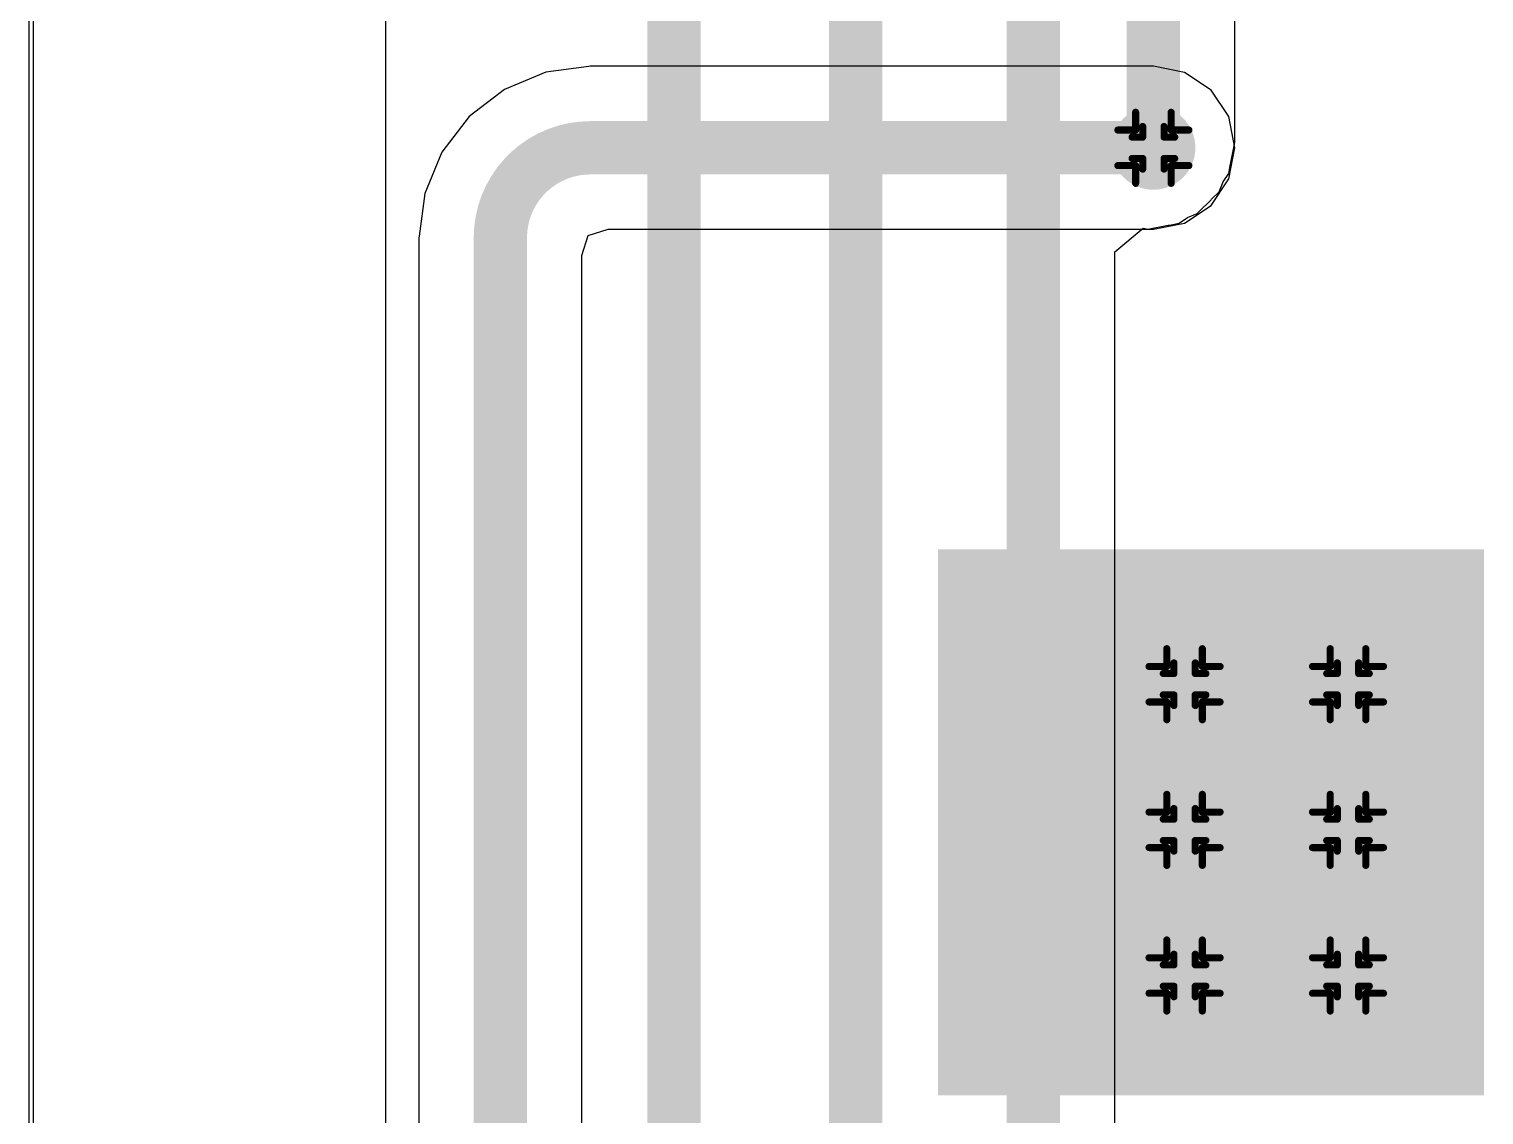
# Model space of a CAD drawing. Header units: inches. Extents: x -3 to 195, y 0 to 199.
# Drawn here: x 0.2638 to 0.6733, y 2.4178 to 2.7234 of the extents above; entities that cross this region are included whole.
import ezdxf

# ---------------------------------------------------------------- set-up
doc = ezdxf.new("R2010")
doc.units = ezdxf.units.IN
doc.header["$MEASUREMENT"] = 0
for name, color, linetype in [('Bottom Layer', 5, 'Continuous'), ('Drill Drawing', 1, 'Continuous'), ('Top Layer', 1, 'Continuous'), ('Top Paste', 8, 'Continuous'), ('Top Solder', 216, 'Continuous'), ('Via Holes', 16, 'Continuous')]:
    doc.layers.add(name, color=color, linetype=linetype)

# ---------------------------------------------------------------- blocks, each defined once
blk = doc.blocks.new('41_SMD_M______14')
at = {"layer": 'Top Layer'}
blk.add_hatch(color=1, dxfattribs=at).paths.add_polyline_path([(-0.13189, 0.12244), (0.01378, 0.12244), (0.01378, -0.02323), (-0.13189, -0.02323)])
at = {"layer": 'Top Paste'}
blk.add_hatch(color=8, dxfattribs=at).paths.add_polyline_path([(-0.13189, 0.12244), (0.01378, 0.12244), (0.01378, -0.02323), (-0.13189, -0.02323)])
at = {"layer": 'Top Solder'}
blk.add_hatch(color=216, dxfattribs=at).paths.add_polyline_path([(-0.13589, 0.12644), (0.01778, 0.12644), (0.01778, -0.02723), (-0.13589, -0.02723)])

msp = doc.modelspace()

# ---------------------------------------------------------------- hatches: boundary and pattern name
at = {"layer": 'Bottom Layer'}
h = msp.add_hatch(color=5, dxfattribs=at)
edge = h.paths.add_edge_path()
edge.add_arc((0.58023, 2.69), 0.01181, 0, 360)
h = msp.add_hatch(color=5, dxfattribs=at)
edge = h.paths.add_edge_path()
edge.add_arc((0.589, 2.539), 0.01181, 0, 360)
h = msp.add_hatch(color=5, dxfattribs=at)
edge = h.paths.add_edge_path()
edge.add_arc((0.635, 2.539), 0.01181, 0, 360)
h = msp.add_hatch(color=5, dxfattribs=at)
edge = h.paths.add_edge_path()
edge.add_arc((0.589, 2.498), 0.01181, 0, 360)
h = msp.add_hatch(color=5, dxfattribs=at)
edge = h.paths.add_edge_path()
edge.add_arc((0.635, 2.498), 0.01181, 0, 360)
h = msp.add_hatch(color=5, dxfattribs=at)
edge = h.paths.add_edge_path()
edge.add_arc((0.589, 2.457), 0.01181, 0, 360)
h = msp.add_hatch(color=5, dxfattribs=at)
edge = h.paths.add_edge_path()
edge.add_arc((0.635, 2.457), 0.01181, 0, 360)
at = {"layer": 'Top Layer'}
h = msp.add_hatch(color=1, dxfattribs=at)
edge = h.paths.add_edge_path()
edge.add_arc((0.58023, 2.69), 0.01181, 0, 360)
h = msp.add_hatch(color=1, dxfattribs=at)
edge = h.paths.add_edge_path()
edge.add_arc((0.589, 2.539), 0.01181, 0, 360)
h = msp.add_hatch(color=1, dxfattribs=at)
edge = h.paths.add_edge_path()
edge.add_arc((0.635, 2.539), 0.01181, 0, 360)
h = msp.add_hatch(color=1, dxfattribs=at)
edge = h.paths.add_edge_path()
edge.add_arc((0.589, 2.498), 0.01181, 0, 360)
h = msp.add_hatch(color=1, dxfattribs=at)
edge = h.paths.add_edge_path()
edge.add_arc((0.635, 2.498), 0.01181, 0, 360)
h = msp.add_hatch(color=1, dxfattribs=at)
edge = h.paths.add_edge_path()
edge.add_arc((0.589, 2.457), 0.01181, 0, 360)
h = msp.add_hatch(color=1, dxfattribs=at)
edge = h.paths.add_edge_path()
edge.add_arc((0.635, 2.457), 0.01181, 0, 360)
at = {"layer": 'Via Holes'}
h = msp.add_hatch(color=7, dxfattribs=at)
edge = h.paths.add_edge_path()
edge.add_arc((0.58023, 2.69), 0.00591, 0, 360)
h = msp.add_hatch(color=7, dxfattribs=at)
edge = h.paths.add_edge_path()
edge.add_arc((0.589, 2.539), 0.00591, 0, 360)
h = msp.add_hatch(color=7, dxfattribs=at)
edge = h.paths.add_edge_path()
edge.add_arc((0.635, 2.539), 0.00591, 0, 360)
h = msp.add_hatch(color=7, dxfattribs=at)
edge = h.paths.add_edge_path()
edge.add_arc((0.589, 2.498), 0.00591, 0, 360)
h = msp.add_hatch(color=7, dxfattribs=at)
edge = h.paths.add_edge_path()
edge.add_arc((0.635, 2.498), 0.00591, 0, 360)
h = msp.add_hatch(color=7, dxfattribs=at)
edge = h.paths.add_edge_path()
edge.add_arc((0.589, 2.457), 0.00591, 0, 360)
h = msp.add_hatch(color=7, dxfattribs=at)
edge = h.paths.add_edge_path()
edge.add_arc((0.635, 2.457), 0.00591, 0, 360)

# ---------------------------------------------------------------- linework, layer by layer
at = {"layer": 'Bottom Layer'}
for p, q in [((0.36413, 3.58587), (0.36413, 2.15534)), ((0.265, 2.0548), (0.265, 3.357)), ((0.60317, 2.69153), (0.60317, 2.78138)), ((0.60204, 2.68585), (0.60317, 2.69153)), ((0.59987, 2.68042), (0.60142, 2.68275)), ((0.60142, 2.68275), (0.60197, 2.68549)), ((0.60197, 2.68549), (0.60204, 2.68566)), ((0.60204, 2.68566), (0.60204, 2.68585)), ((0.59872, 2.67765), (0.59987, 2.68042)), ((0.59492, 2.67378), (0.59645, 2.67531)), ((0.59645, 2.67531), (0.59659, 2.67552)), ((0.59659, 2.67552), (0.59872, 2.67765)), ((0.58748, 2.66881), (0.5898, 2.67036)), ((0.5898, 2.67036), (0.59258, 2.67151)), ((0.59258, 2.67151), (0.59471, 2.67364)), ((0.59471, 2.67364), (0.59492, 2.67378)), ((0.56936, 2.66076), (0.57736, 2.66733)), ((0.57736, 2.66733), (0.5787, 2.66706)), ((0.5787, 2.66706), (0.58438, 2.66819)), ((0.58438, 2.66819), (0.58457, 2.66819)), ((0.58457, 2.66819), (0.58474, 2.66826)), ((0.58474, 2.66826), (0.58748, 2.66881)), ((0.56936, 2.27926), (0.56936, 2.66076))]:
    msp.add_line(p, q, dxfattribs=at)
for points in [[(0.49642, 2.27926, 0.015, 0.015, 0), (0.49642, 3.73691, 0.015, 0.015, 0)], [(0.54642, 2.27926, 0.015, 0.015, 0), (0.54642, 3.66901, 0.015, 0.015, 0)], [(0.58023, 2.69153, 0.015, 0.015, 0), (0.58023, 3.37341, 0.015, 0.015, 0)], [(0.44529, 2.27983, 0.015, 0.015, 0), (0.44529, 3.02635, 0.015, 0.015, 0)], [(0.5787, 2.69, 0.015, 0.015, 0), (0.58023, 2.69153, 0.015, 0.015, 0)]]:
    msp.add_lwpolyline(points, format="xyseb", dxfattribs=at)
for points in [[(0.57648, 2.69153, 0.0075, 0.0075, 1), (0.58398, 2.69153, 0.0075, 0.0075, 1)], [(0.57648, 2.69153, 0.0075, 0.0075, 1), (0.58398, 2.69153, 0.0075, 0.0075, 1)], [(0.57495, 2.69, 0.0075, 0.0075, 1), (0.58245, 2.69, 0.0075, 0.0075, 1)]]:
    msp.add_lwpolyline(points, format="xyseb", close=True, dxfattribs=at)
at = {"layer": 'Drill Drawing'}
for points in [[(0.57523, 2.695, 0.002, 0.002, 0), (0.57523, 2.7, 0.002, 0.002, 0)], [(0.57523, 2.7, 0.002, 0.002, 0), (0.58523, 2.7, 0.002, 0.002, 0)], [(0.58523, 2.695, 0.002, 0.002, 0), (0.58523, 2.7, 0.002, 0.002, 0)], [(0.57023, 2.685, 0.002, 0.002, 0), (0.57023, 2.695, 0.002, 0.002, 0)], [(0.57023, 2.695, 0.002, 0.002, 0), (0.57523, 2.695, 0.002, 0.002, 0)], [(0.57723, 2.693, 0.002, 0.002, 0), (0.57723, 2.696, 0.002, 0.002, 0)], [(0.57723, 2.696, 0.002, 0.002, 0), (0.58323, 2.696, 0.002, 0.002, 0)], [(0.58323, 2.693, 0.002, 0.002, 0), (0.58323, 2.696, 0.002, 0.002, 0)], [(0.58523, 2.695, 0.002, 0.002, 0), (0.59023, 2.695, 0.002, 0.002, 0)], [(0.59023, 2.685, 0.002, 0.002, 0), (0.59023, 2.695, 0.002, 0.002, 0)], [(0.57423, 2.687, 0.002, 0.002, 0), (0.57423, 2.693, 0.002, 0.002, 0)], [(0.57423, 2.693, 0.002, 0.002, 0), (0.57723, 2.693, 0.002, 0.002, 0)], [(0.58323, 2.693, 0.002, 0.002, 0), (0.58623, 2.693, 0.002, 0.002, 0)], [(0.58623, 2.687, 0.002, 0.002, 0), (0.58623, 2.693, 0.002, 0.002, 0)], [(0.57423, 2.687, 0.002, 0.002, 0), (0.57723, 2.687, 0.002, 0.002, 0)], [(0.57723, 2.684, 0.002, 0.002, 0), (0.57723, 2.687, 0.002, 0.002, 0)], [(0.58323, 2.687, 0.002, 0.002, 0), (0.58623, 2.687, 0.002, 0.002, 0)], [(0.58323, 2.684, 0.002, 0.002, 0), (0.58323, 2.687, 0.002, 0.002, 0)], [(0.57023, 2.685, 0.002, 0.002, 0), (0.57523, 2.685, 0.002, 0.002, 0)], [(0.57523, 2.68, 0.002, 0.002, 0), (0.57523, 2.685, 0.002, 0.002, 0)], [(0.57723, 2.684, 0.002, 0.002, 0), (0.58323, 2.684, 0.002, 0.002, 0)], [(0.58523, 2.685, 0.002, 0.002, 0), (0.59023, 2.685, 0.002, 0.002, 0)], [(0.58523, 2.68, 0.002, 0.002, 0), (0.58523, 2.685, 0.002, 0.002, 0)], [(0.57523, 2.68, 0.002, 0.002, 0), (0.58523, 2.68, 0.002, 0.002, 0)], [(0.584, 2.544, 0.002, 0.002, 0), (0.584, 2.549, 0.002, 0.002, 0)], [(0.584, 2.549, 0.002, 0.002, 0), (0.594, 2.549, 0.002, 0.002, 0)], [(0.594, 2.544, 0.002, 0.002, 0), (0.594, 2.549, 0.002, 0.002, 0)], [(0.63, 2.544, 0.002, 0.002, 0), (0.63, 2.549, 0.002, 0.002, 0)], [(0.63, 2.549, 0.002, 0.002, 0), (0.64, 2.549, 0.002, 0.002, 0)], [(0.64, 2.544, 0.002, 0.002, 0), (0.64, 2.549, 0.002, 0.002, 0)], [(0.579, 2.534, 0.002, 0.002, 0), (0.579, 2.544, 0.002, 0.002, 0)], [(0.579, 2.544, 0.002, 0.002, 0), (0.584, 2.544, 0.002, 0.002, 0)], [(0.583, 2.536, 0.002, 0.002, 0), (0.583, 2.542, 0.002, 0.002, 0)], [(0.583, 2.542, 0.002, 0.002, 0), (0.586, 2.542, 0.002, 0.002, 0)], [(0.586, 2.542, 0.002, 0.002, 0), (0.586, 2.545, 0.002, 0.002, 0)], [(0.586, 2.545, 0.002, 0.002, 0), (0.592, 2.545, 0.002, 0.002, 0)], [(0.592, 2.542, 0.002, 0.002, 0), (0.592, 2.545, 0.002, 0.002, 0)], [(0.592, 2.542, 0.002, 0.002, 0), (0.595, 2.542, 0.002, 0.002, 0)], [(0.594, 2.544, 0.002, 0.002, 0), (0.599, 2.544, 0.002, 0.002, 0)], [(0.595, 2.536, 0.002, 0.002, 0), (0.595, 2.542, 0.002, 0.002, 0)], [(0.599, 2.534, 0.002, 0.002, 0), (0.599, 2.544, 0.002, 0.002, 0)], [(0.625, 2.534, 0.002, 0.002, 0), (0.625, 2.544, 0.002, 0.002, 0)], [(0.625, 2.544, 0.002, 0.002, 0), (0.63, 2.544, 0.002, 0.002, 0)], [(0.629, 2.536, 0.002, 0.002, 0), (0.629, 2.542, 0.002, 0.002, 0)], [(0.629, 2.542, 0.002, 0.002, 0), (0.632, 2.542, 0.002, 0.002, 0)], [(0.632, 2.542, 0.002, 0.002, 0), (0.632, 2.545, 0.002, 0.002, 0)], [(0.632, 2.545, 0.002, 0.002, 0), (0.638, 2.545, 0.002, 0.002, 0)], [(0.638, 2.542, 0.002, 0.002, 0), (0.638, 2.545, 0.002, 0.002, 0)], [(0.638, 2.542, 0.002, 0.002, 0), (0.641, 2.542, 0.002, 0.002, 0)], [(0.64, 2.544, 0.002, 0.002, 0), (0.645, 2.544, 0.002, 0.002, 0)], [(0.641, 2.536, 0.002, 0.002, 0), (0.641, 2.542, 0.002, 0.002, 0)], [(0.645, 2.534, 0.002, 0.002, 0), (0.645, 2.544, 0.002, 0.002, 0)], [(0.579, 2.534, 0.002, 0.002, 0), (0.584, 2.534, 0.002, 0.002, 0)], [(0.583, 2.536, 0.002, 0.002, 0), (0.586, 2.536, 0.002, 0.002, 0)], [(0.584, 2.529, 0.002, 0.002, 0), (0.584, 2.534, 0.002, 0.002, 0)], [(0.586, 2.533, 0.002, 0.002, 0), (0.586, 2.536, 0.002, 0.002, 0)], [(0.592, 2.536, 0.002, 0.002, 0), (0.595, 2.536, 0.002, 0.002, 0)], [(0.592, 2.533, 0.002, 0.002, 0), (0.592, 2.536, 0.002, 0.002, 0)], [(0.594, 2.534, 0.002, 0.002, 0), (0.599, 2.534, 0.002, 0.002, 0)], [(0.594, 2.529, 0.002, 0.002, 0), (0.594, 2.534, 0.002, 0.002, 0)], [(0.625, 2.534, 0.002, 0.002, 0), (0.63, 2.534, 0.002, 0.002, 0)], [(0.629, 2.536, 0.002, 0.002, 0), (0.632, 2.536, 0.002, 0.002, 0)], [(0.63, 2.529, 0.002, 0.002, 0), (0.63, 2.534, 0.002, 0.002, 0)], [(0.632, 2.533, 0.002, 0.002, 0), (0.632, 2.536, 0.002, 0.002, 0)], [(0.638, 2.536, 0.002, 0.002, 0), (0.641, 2.536, 0.002, 0.002, 0)], [(0.638, 2.533, 0.002, 0.002, 0), (0.638, 2.536, 0.002, 0.002, 0)], [(0.64, 2.534, 0.002, 0.002, 0), (0.645, 2.534, 0.002, 0.002, 0)], [(0.64, 2.529, 0.002, 0.002, 0), (0.64, 2.534, 0.002, 0.002, 0)], [(0.586, 2.533, 0.002, 0.002, 0), (0.592, 2.533, 0.002, 0.002, 0)], [(0.632, 2.533, 0.002, 0.002, 0), (0.638, 2.533, 0.002, 0.002, 0)], [(0.584, 2.529, 0.002, 0.002, 0), (0.594, 2.529, 0.002, 0.002, 0)], [(0.63, 2.529, 0.002, 0.002, 0), (0.64, 2.529, 0.002, 0.002, 0)], [(0.584, 2.503, 0.002, 0.002, 0), (0.584, 2.508, 0.002, 0.002, 0)], [(0.584, 2.508, 0.002, 0.002, 0), (0.594, 2.508, 0.002, 0.002, 0)], [(0.594, 2.503, 0.002, 0.002, 0), (0.594, 2.508, 0.002, 0.002, 0)], [(0.63, 2.503, 0.002, 0.002, 0), (0.63, 2.508, 0.002, 0.002, 0)], [(0.63, 2.508, 0.002, 0.002, 0), (0.64, 2.508, 0.002, 0.002, 0)], [(0.64, 2.503, 0.002, 0.002, 0), (0.64, 2.508, 0.002, 0.002, 0)], [(0.579, 2.493, 0.002, 0.002, 0), (0.579, 2.503, 0.002, 0.002, 0)], [(0.579, 2.503, 0.002, 0.002, 0), (0.584, 2.503, 0.002, 0.002, 0)], [(0.583, 2.495, 0.002, 0.002, 0), (0.583, 2.501, 0.002, 0.002, 0)], [(0.583, 2.501, 0.002, 0.002, 0), (0.586, 2.501, 0.002, 0.002, 0)], [(0.586, 2.501, 0.002, 0.002, 0), (0.586, 2.504, 0.002, 0.002, 0)], [(0.586, 2.504, 0.002, 0.002, 0), (0.592, 2.504, 0.002, 0.002, 0)], [(0.592, 2.501, 0.002, 0.002, 0), (0.592, 2.504, 0.002, 0.002, 0)], [(0.592, 2.501, 0.002, 0.002, 0), (0.595, 2.501, 0.002, 0.002, 0)], [(0.594, 2.503, 0.002, 0.002, 0), (0.599, 2.503, 0.002, 0.002, 0)], [(0.595, 2.495, 0.002, 0.002, 0), (0.595, 2.501, 0.002, 0.002, 0)], [(0.599, 2.493, 0.002, 0.002, 0), (0.599, 2.503, 0.002, 0.002, 0)], [(0.625, 2.493, 0.002, 0.002, 0), (0.625, 2.503, 0.002, 0.002, 0)], [(0.625, 2.503, 0.002, 0.002, 0), (0.63, 2.503, 0.002, 0.002, 0)], [(0.629, 2.495, 0.002, 0.002, 0), (0.629, 2.501, 0.002, 0.002, 0)], [(0.629, 2.501, 0.002, 0.002, 0), (0.632, 2.501, 0.002, 0.002, 0)], [(0.632, 2.501, 0.002, 0.002, 0), (0.632, 2.504, 0.002, 0.002, 0)], [(0.632, 2.504, 0.002, 0.002, 0), (0.638, 2.504, 0.002, 0.002, 0)], [(0.638, 2.501, 0.002, 0.002, 0), (0.638, 2.504, 0.002, 0.002, 0)], [(0.638, 2.501, 0.002, 0.002, 0), (0.641, 2.501, 0.002, 0.002, 0)], [(0.64, 2.503, 0.002, 0.002, 0), (0.645, 2.503, 0.002, 0.002, 0)], [(0.641, 2.495, 0.002, 0.002, 0), (0.641, 2.501, 0.002, 0.002, 0)], [(0.645, 2.493, 0.002, 0.002, 0), (0.645, 2.503, 0.002, 0.002, 0)], [(0.579, 2.493, 0.002, 0.002, 0), (0.584, 2.493, 0.002, 0.002, 0)], [(0.583, 2.495, 0.002, 0.002, 0), (0.586, 2.495, 0.002, 0.002, 0)], [(0.584, 2.488, 0.002, 0.002, 0), (0.584, 2.493, 0.002, 0.002, 0)], [(0.586, 2.492, 0.002, 0.002, 0), (0.586, 2.495, 0.002, 0.002, 0)], [(0.592, 2.495, 0.002, 0.002, 0), (0.595, 2.495, 0.002, 0.002, 0)], [(0.592, 2.492, 0.002, 0.002, 0), (0.592, 2.495, 0.002, 0.002, 0)], [(0.594, 2.493, 0.002, 0.002, 0), (0.599, 2.493, 0.002, 0.002, 0)], [(0.594, 2.488, 0.002, 0.002, 0), (0.594, 2.493, 0.002, 0.002, 0)], [(0.625, 2.493, 0.002, 0.002, 0), (0.63, 2.493, 0.002, 0.002, 0)], [(0.629, 2.495, 0.002, 0.002, 0), (0.632, 2.495, 0.002, 0.002, 0)], [(0.63, 2.488, 0.002, 0.002, 0), (0.63, 2.493, 0.002, 0.002, 0)], [(0.632, 2.492, 0.002, 0.002, 0), (0.632, 2.495, 0.002, 0.002, 0)], [(0.638, 2.495, 0.002, 0.002, 0), (0.641, 2.495, 0.002, 0.002, 0)], [(0.638, 2.492, 0.002, 0.002, 0), (0.638, 2.495, 0.002, 0.002, 0)], [(0.64, 2.493, 0.002, 0.002, 0), (0.645, 2.493, 0.002, 0.002, 0)], [(0.64, 2.488, 0.002, 0.002, 0), (0.64, 2.493, 0.002, 0.002, 0)], [(0.586, 2.492, 0.002, 0.002, 0), (0.592, 2.492, 0.002, 0.002, 0)], [(0.632, 2.492, 0.002, 0.002, 0), (0.638, 2.492, 0.002, 0.002, 0)], [(0.584, 2.488, 0.002, 0.002, 0), (0.594, 2.488, 0.002, 0.002, 0)], [(0.63, 2.488, 0.002, 0.002, 0), (0.64, 2.488, 0.002, 0.002, 0)], [(0.584, 2.462, 0.002, 0.002, 0), (0.584, 2.467, 0.002, 0.002, 0)], [(0.584, 2.467, 0.002, 0.002, 0), (0.594, 2.467, 0.002, 0.002, 0)], [(0.594, 2.462, 0.002, 0.002, 0), (0.594, 2.467, 0.002, 0.002, 0)], [(0.63, 2.462, 0.002, 0.002, 0), (0.63, 2.467, 0.002, 0.002, 0)], [(0.63, 2.467, 0.002, 0.002, 0), (0.64, 2.467, 0.002, 0.002, 0)], [(0.64, 2.462, 0.002, 0.002, 0), (0.64, 2.467, 0.002, 0.002, 0)], [(0.579, 2.452, 0.002, 0.002, 0), (0.579, 2.462, 0.002, 0.002, 0)], [(0.579, 2.462, 0.002, 0.002, 0), (0.584, 2.462, 0.002, 0.002, 0)], [(0.583, 2.454, 0.002, 0.002, 0), (0.583, 2.46, 0.002, 0.002, 0)], [(0.583, 2.46, 0.002, 0.002, 0), (0.586, 2.46, 0.002, 0.002, 0)], [(0.586, 2.46, 0.002, 0.002, 0), (0.586, 2.463, 0.002, 0.002, 0)], [(0.586, 2.463, 0.002, 0.002, 0), (0.592, 2.463, 0.002, 0.002, 0)], [(0.592, 2.46, 0.002, 0.002, 0), (0.592, 2.463, 0.002, 0.002, 0)], [(0.592, 2.46, 0.002, 0.002, 0), (0.595, 2.46, 0.002, 0.002, 0)], [(0.594, 2.462, 0.002, 0.002, 0), (0.599, 2.462, 0.002, 0.002, 0)], [(0.595, 2.454, 0.002, 0.002, 0), (0.595, 2.46, 0.002, 0.002, 0)], [(0.599, 2.452, 0.002, 0.002, 0), (0.599, 2.462, 0.002, 0.002, 0)], [(0.625, 2.452, 0.002, 0.002, 0), (0.625, 2.462, 0.002, 0.002, 0)], [(0.625, 2.462, 0.002, 0.002, 0), (0.63, 2.462, 0.002, 0.002, 0)], [(0.629, 2.454, 0.002, 0.002, 0), (0.629, 2.46, 0.002, 0.002, 0)], [(0.629, 2.46, 0.002, 0.002, 0), (0.632, 2.46, 0.002, 0.002, 0)], [(0.632, 2.46, 0.002, 0.002, 0), (0.632, 2.463, 0.002, 0.002, 0)], [(0.632, 2.463, 0.002, 0.002, 0), (0.638, 2.463, 0.002, 0.002, 0)], [(0.638, 2.46, 0.002, 0.002, 0), (0.638, 2.463, 0.002, 0.002, 0)], [(0.638, 2.46, 0.002, 0.002, 0), (0.641, 2.46, 0.002, 0.002, 0)], [(0.64, 2.462, 0.002, 0.002, 0), (0.645, 2.462, 0.002, 0.002, 0)], [(0.641, 2.454, 0.002, 0.002, 0), (0.641, 2.46, 0.002, 0.002, 0)], [(0.645, 2.452, 0.002, 0.002, 0), (0.645, 2.462, 0.002, 0.002, 0)], [(0.579, 2.452, 0.002, 0.002, 0), (0.584, 2.452, 0.002, 0.002, 0)], [(0.583, 2.454, 0.002, 0.002, 0), (0.586, 2.454, 0.002, 0.002, 0)], [(0.584, 2.447, 0.002, 0.002, 0), (0.584, 2.452, 0.002, 0.002, 0)], [(0.586, 2.451, 0.002, 0.002, 0), (0.586, 2.454, 0.002, 0.002, 0)], [(0.592, 2.454, 0.002, 0.002, 0), (0.595, 2.454, 0.002, 0.002, 0)], [(0.592, 2.451, 0.002, 0.002, 0), (0.592, 2.454, 0.002, 0.002, 0)], [(0.594, 2.452, 0.002, 0.002, 0), (0.599, 2.452, 0.002, 0.002, 0)], [(0.594, 2.447, 0.002, 0.002, 0), (0.594, 2.452, 0.002, 0.002, 0)], [(0.625, 2.452, 0.002, 0.002, 0), (0.63, 2.452, 0.002, 0.002, 0)], [(0.629, 2.454, 0.002, 0.002, 0), (0.632, 2.454, 0.002, 0.002, 0)], [(0.63, 2.447, 0.002, 0.002, 0), (0.63, 2.452, 0.002, 0.002, 0)], [(0.632, 2.451, 0.002, 0.002, 0), (0.632, 2.454, 0.002, 0.002, 0)], [(0.638, 2.454, 0.002, 0.002, 0), (0.641, 2.454, 0.002, 0.002, 0)], [(0.638, 2.451, 0.002, 0.002, 0), (0.638, 2.454, 0.002, 0.002, 0)], [(0.64, 2.452, 0.002, 0.002, 0), (0.645, 2.452, 0.002, 0.002, 0)], [(0.64, 2.447, 0.002, 0.002, 0), (0.64, 2.452, 0.002, 0.002, 0)], [(0.586, 2.451, 0.002, 0.002, 0), (0.592, 2.451, 0.002, 0.002, 0)], [(0.632, 2.451, 0.002, 0.002, 0), (0.638, 2.451, 0.002, 0.002, 0)], [(0.584, 2.447, 0.002, 0.002, 0), (0.594, 2.447, 0.002, 0.002, 0)], [(0.63, 2.447, 0.002, 0.002, 0), (0.64, 2.447, 0.002, 0.002, 0)]]:
    msp.add_lwpolyline(points, format="xyseb", dxfattribs=at)
for points in [[(0.57473, 2.7, 0.001, 0.001, 1), (0.57573, 2.7, 0.001, 0.001, 1)], [(0.57473, 2.7, 0.001, 0.001, 1), (0.57573, 2.7, 0.001, 0.001, 1)], [(0.58473, 2.7, 0.001, 0.001, 1), (0.58573, 2.7, 0.001, 0.001, 1)], [(0.58473, 2.7, 0.001, 0.001, 1), (0.58573, 2.7, 0.001, 0.001, 1)], [(0.56973, 2.695, 0.001, 0.001, 1), (0.57073, 2.695, 0.001, 0.001, 1)], [(0.56973, 2.695, 0.001, 0.001, 1), (0.57073, 2.695, 0.001, 0.001, 1)], [(0.57473, 2.695, 0.001, 0.001, 1), (0.57573, 2.695, 0.001, 0.001, 1)], [(0.57473, 2.695, 0.001, 0.001, 1), (0.57573, 2.695, 0.001, 0.001, 1)], [(0.57673, 2.696, 0.001, 0.001, 1), (0.57773, 2.696, 0.001, 0.001, 1)], [(0.57673, 2.696, 0.001, 0.001, 1), (0.57773, 2.696, 0.001, 0.001, 1)], [(0.58273, 2.696, 0.001, 0.001, 1), (0.58373, 2.696, 0.001, 0.001, 1)], [(0.58273, 2.696, 0.001, 0.001, 1), (0.58373, 2.696, 0.001, 0.001, 1)], [(0.58473, 2.695, 0.001, 0.001, 1), (0.58573, 2.695, 0.001, 0.001, 1)], [(0.58473, 2.695, 0.001, 0.001, 1), (0.58573, 2.695, 0.001, 0.001, 1)], [(0.58973, 2.695, 0.001, 0.001, 1), (0.59073, 2.695, 0.001, 0.001, 1)], [(0.58973, 2.695, 0.001, 0.001, 1), (0.59073, 2.695, 0.001, 0.001, 1)], [(0.57373, 2.693, 0.001, 0.001, 1), (0.57473, 2.693, 0.001, 0.001, 1)], [(0.57373, 2.693, 0.001, 0.001, 1), (0.57473, 2.693, 0.001, 0.001, 1)], [(0.57673, 2.693, 0.001, 0.001, 1), (0.57773, 2.693, 0.001, 0.001, 1)], [(0.57673, 2.693, 0.001, 0.001, 1), (0.57773, 2.693, 0.001, 0.001, 1)], [(0.58273, 2.693, 0.001, 0.001, 1), (0.58373, 2.693, 0.001, 0.001, 1)], [(0.58273, 2.693, 0.001, 0.001, 1), (0.58373, 2.693, 0.001, 0.001, 1)], [(0.58573, 2.693, 0.001, 0.001, 1), (0.58673, 2.693, 0.001, 0.001, 1)], [(0.58573, 2.693, 0.001, 0.001, 1), (0.58673, 2.693, 0.001, 0.001, 1)], [(0.57373, 2.687, 0.001, 0.001, 1), (0.57473, 2.687, 0.001, 0.001, 1)], [(0.57373, 2.687, 0.001, 0.001, 1), (0.57473, 2.687, 0.001, 0.001, 1)], [(0.57673, 2.687, 0.001, 0.001, 1), (0.57773, 2.687, 0.001, 0.001, 1)], [(0.57673, 2.687, 0.001, 0.001, 1), (0.57773, 2.687, 0.001, 0.001, 1)], [(0.58273, 2.687, 0.001, 0.001, 1), (0.58373, 2.687, 0.001, 0.001, 1)], [(0.58273, 2.687, 0.001, 0.001, 1), (0.58373, 2.687, 0.001, 0.001, 1)], [(0.58573, 2.687, 0.001, 0.001, 1), (0.58673, 2.687, 0.001, 0.001, 1)], [(0.58573, 2.687, 0.001, 0.001, 1), (0.58673, 2.687, 0.001, 0.001, 1)], [(0.56973, 2.685, 0.001, 0.001, 1), (0.57073, 2.685, 0.001, 0.001, 1)], [(0.56973, 2.685, 0.001, 0.001, 1), (0.57073, 2.685, 0.001, 0.001, 1)], [(0.57473, 2.685, 0.001, 0.001, 1), (0.57573, 2.685, 0.001, 0.001, 1)], [(0.57473, 2.685, 0.001, 0.001, 1), (0.57573, 2.685, 0.001, 0.001, 1)], [(0.57673, 2.684, 0.001, 0.001, 1), (0.57773, 2.684, 0.001, 0.001, 1)], [(0.57673, 2.684, 0.001, 0.001, 1), (0.57773, 2.684, 0.001, 0.001, 1)], [(0.58273, 2.684, 0.001, 0.001, 1), (0.58373, 2.684, 0.001, 0.001, 1)], [(0.58273, 2.684, 0.001, 0.001, 1), (0.58373, 2.684, 0.001, 0.001, 1)], [(0.58473, 2.685, 0.001, 0.001, 1), (0.58573, 2.685, 0.001, 0.001, 1)], [(0.58473, 2.685, 0.001, 0.001, 1), (0.58573, 2.685, 0.001, 0.001, 1)], [(0.58973, 2.685, 0.001, 0.001, 1), (0.59073, 2.685, 0.001, 0.001, 1)], [(0.58973, 2.685, 0.001, 0.001, 1), (0.59073, 2.685, 0.001, 0.001, 1)], [(0.57473, 2.68, 0.001, 0.001, 1), (0.57573, 2.68, 0.001, 0.001, 1)], [(0.57473, 2.68, 0.001, 0.001, 1), (0.57573, 2.68, 0.001, 0.001, 1)], [(0.58473, 2.68, 0.001, 0.001, 1), (0.58573, 2.68, 0.001, 0.001, 1)], [(0.58473, 2.68, 0.001, 0.001, 1), (0.58573, 2.68, 0.001, 0.001, 1)], [(0.5835, 2.549, 0.001, 0.001, 1), (0.5845, 2.549, 0.001, 0.001, 1)], [(0.5835, 2.549, 0.001, 0.001, 1), (0.5845, 2.549, 0.001, 0.001, 1)], [(0.5935, 2.549, 0.001, 0.001, 1), (0.5945, 2.549, 0.001, 0.001, 1)], [(0.5935, 2.549, 0.001, 0.001, 1), (0.5945, 2.549, 0.001, 0.001, 1)], [(0.6295, 2.549, 0.001, 0.001, 1), (0.6305, 2.549, 0.001, 0.001, 1)], [(0.6295, 2.549, 0.001, 0.001, 1), (0.6305, 2.549, 0.001, 0.001, 1)], [(0.6395, 2.549, 0.001, 0.001, 1), (0.6405, 2.549, 0.001, 0.001, 1)], [(0.6395, 2.549, 0.001, 0.001, 1), (0.6405, 2.549, 0.001, 0.001, 1)], [(0.5785, 2.544, 0.001, 0.001, 1), (0.5795, 2.544, 0.001, 0.001, 1)], [(0.5785, 2.544, 0.001, 0.001, 1), (0.5795, 2.544, 0.001, 0.001, 1)], [(0.5825, 2.542, 0.001, 0.001, 1), (0.5835, 2.542, 0.001, 0.001, 1)], [(0.5825, 2.542, 0.001, 0.001, 1), (0.5835, 2.542, 0.001, 0.001, 1)], [(0.5835, 2.544, 0.001, 0.001, 1), (0.5845, 2.544, 0.001, 0.001, 1)], [(0.5835, 2.544, 0.001, 0.001, 1), (0.5845, 2.544, 0.001, 0.001, 1)], [(0.5855, 2.545, 0.001, 0.001, 1), (0.5865, 2.545, 0.001, 0.001, 1)], [(0.5855, 2.545, 0.001, 0.001, 1), (0.5865, 2.545, 0.001, 0.001, 1)], [(0.5855, 2.542, 0.001, 0.001, 1), (0.5865, 2.542, 0.001, 0.001, 1)], [(0.5855, 2.542, 0.001, 0.001, 1), (0.5865, 2.542, 0.001, 0.001, 1)], [(0.5915, 2.545, 0.001, 0.001, 1), (0.5925, 2.545, 0.001, 0.001, 1)], [(0.5915, 2.545, 0.001, 0.001, 1), (0.5925, 2.545, 0.001, 0.001, 1)], [(0.5915, 2.542, 0.001, 0.001, 1), (0.5925, 2.542, 0.001, 0.001, 1)], [(0.5915, 2.542, 0.001, 0.001, 1), (0.5925, 2.542, 0.001, 0.001, 1)], [(0.5935, 2.544, 0.001, 0.001, 1), (0.5945, 2.544, 0.001, 0.001, 1)], [(0.5935, 2.544, 0.001, 0.001, 1), (0.5945, 2.544, 0.001, 0.001, 1)], [(0.5945, 2.542, 0.001, 0.001, 1), (0.5955, 2.542, 0.001, 0.001, 1)], [(0.5945, 2.542, 0.001, 0.001, 1), (0.5955, 2.542, 0.001, 0.001, 1)], [(0.5985, 2.544, 0.001, 0.001, 1), (0.5995, 2.544, 0.001, 0.001, 1)], [(0.5985, 2.544, 0.001, 0.001, 1), (0.5995, 2.544, 0.001, 0.001, 1)], [(0.6245, 2.544, 0.001, 0.001, 1), (0.6255, 2.544, 0.001, 0.001, 1)], [(0.6245, 2.544, 0.001, 0.001, 1), (0.6255, 2.544, 0.001, 0.001, 1)], [(0.6285, 2.542, 0.001, 0.001, 1), (0.6295, 2.542, 0.001, 0.001, 1)], [(0.6285, 2.542, 0.001, 0.001, 1), (0.6295, 2.542, 0.001, 0.001, 1)], [(0.6295, 2.544, 0.001, 0.001, 1), (0.6305, 2.544, 0.001, 0.001, 1)], [(0.6295, 2.544, 0.001, 0.001, 1), (0.6305, 2.544, 0.001, 0.001, 1)], [(0.6315, 2.545, 0.001, 0.001, 1), (0.6325, 2.545, 0.001, 0.001, 1)], [(0.6315, 2.545, 0.001, 0.001, 1), (0.6325, 2.545, 0.001, 0.001, 1)], [(0.6315, 2.542, 0.001, 0.001, 1), (0.6325, 2.542, 0.001, 0.001, 1)], [(0.6315, 2.542, 0.001, 0.001, 1), (0.6325, 2.542, 0.001, 0.001, 1)], [(0.6375, 2.545, 0.001, 0.001, 1), (0.6385, 2.545, 0.001, 0.001, 1)], [(0.6375, 2.545, 0.001, 0.001, 1), (0.6385, 2.545, 0.001, 0.001, 1)], [(0.6375, 2.542, 0.001, 0.001, 1), (0.6385, 2.542, 0.001, 0.001, 1)], [(0.6375, 2.542, 0.001, 0.001, 1), (0.6385, 2.542, 0.001, 0.001, 1)], [(0.6395, 2.544, 0.001, 0.001, 1), (0.6405, 2.544, 0.001, 0.001, 1)], [(0.6395, 2.544, 0.001, 0.001, 1), (0.6405, 2.544, 0.001, 0.001, 1)], [(0.6405, 2.542, 0.001, 0.001, 1), (0.6415, 2.542, 0.001, 0.001, 1)], [(0.6405, 2.542, 0.001, 0.001, 1), (0.6415, 2.542, 0.001, 0.001, 1)], [(0.6445, 2.544, 0.001, 0.001, 1), (0.6455, 2.544, 0.001, 0.001, 1)], [(0.6445, 2.544, 0.001, 0.001, 1), (0.6455, 2.544, 0.001, 0.001, 1)], [(0.5785, 2.534, 0.001, 0.001, 1), (0.5795, 2.534, 0.001, 0.001, 1)], [(0.5785, 2.534, 0.001, 0.001, 1), (0.5795, 2.534, 0.001, 0.001, 1)], [(0.5825, 2.536, 0.001, 0.001, 1), (0.5835, 2.536, 0.001, 0.001, 1)], [(0.5825, 2.536, 0.001, 0.001, 1), (0.5835, 2.536, 0.001, 0.001, 1)], [(0.5835, 2.534, 0.001, 0.001, 1), (0.5845, 2.534, 0.001, 0.001, 1)], [(0.5835, 2.534, 0.001, 0.001, 1), (0.5845, 2.534, 0.001, 0.001, 1)], [(0.5855, 2.536, 0.001, 0.001, 1), (0.5865, 2.536, 0.001, 0.001, 1)], [(0.5855, 2.536, 0.001, 0.001, 1), (0.5865, 2.536, 0.001, 0.001, 1)], [(0.5915, 2.536, 0.001, 0.001, 1), (0.5925, 2.536, 0.001, 0.001, 1)], [(0.5915, 2.536, 0.001, 0.001, 1), (0.5925, 2.536, 0.001, 0.001, 1)], [(0.5935, 2.534, 0.001, 0.001, 1), (0.5945, 2.534, 0.001, 0.001, 1)], [(0.5935, 2.534, 0.001, 0.001, 1), (0.5945, 2.534, 0.001, 0.001, 1)], [(0.5945, 2.536, 0.001, 0.001, 1), (0.5955, 2.536, 0.001, 0.001, 1)], [(0.5945, 2.536, 0.001, 0.001, 1), (0.5955, 2.536, 0.001, 0.001, 1)], [(0.5985, 2.534, 0.001, 0.001, 1), (0.5995, 2.534, 0.001, 0.001, 1)], [(0.5985, 2.534, 0.001, 0.001, 1), (0.5995, 2.534, 0.001, 0.001, 1)], [(0.6245, 2.534, 0.001, 0.001, 1), (0.6255, 2.534, 0.001, 0.001, 1)], [(0.6245, 2.534, 0.001, 0.001, 1), (0.6255, 2.534, 0.001, 0.001, 1)], [(0.6285, 2.536, 0.001, 0.001, 1), (0.6295, 2.536, 0.001, 0.001, 1)], [(0.6285, 2.536, 0.001, 0.001, 1), (0.6295, 2.536, 0.001, 0.001, 1)], [(0.6295, 2.534, 0.001, 0.001, 1), (0.6305, 2.534, 0.001, 0.001, 1)], [(0.6295, 2.534, 0.001, 0.001, 1), (0.6305, 2.534, 0.001, 0.001, 1)], [(0.6315, 2.536, 0.001, 0.001, 1), (0.6325, 2.536, 0.001, 0.001, 1)], [(0.6315, 2.536, 0.001, 0.001, 1), (0.6325, 2.536, 0.001, 0.001, 1)], [(0.6375, 2.536, 0.001, 0.001, 1), (0.6385, 2.536, 0.001, 0.001, 1)], [(0.6375, 2.536, 0.001, 0.001, 1), (0.6385, 2.536, 0.001, 0.001, 1)], [(0.6395, 2.534, 0.001, 0.001, 1), (0.6405, 2.534, 0.001, 0.001, 1)], [(0.6395, 2.534, 0.001, 0.001, 1), (0.6405, 2.534, 0.001, 0.001, 1)], [(0.6405, 2.536, 0.001, 0.001, 1), (0.6415, 2.536, 0.001, 0.001, 1)], [(0.6405, 2.536, 0.001, 0.001, 1), (0.6415, 2.536, 0.001, 0.001, 1)], [(0.6445, 2.534, 0.001, 0.001, 1), (0.6455, 2.534, 0.001, 0.001, 1)], [(0.6445, 2.534, 0.001, 0.001, 1), (0.6455, 2.534, 0.001, 0.001, 1)], [(0.5855, 2.533, 0.001, 0.001, 1), (0.5865, 2.533, 0.001, 0.001, 1)], [(0.5855, 2.533, 0.001, 0.001, 1), (0.5865, 2.533, 0.001, 0.001, 1)], [(0.5915, 2.533, 0.001, 0.001, 1), (0.5925, 2.533, 0.001, 0.001, 1)], [(0.5915, 2.533, 0.001, 0.001, 1), (0.5925, 2.533, 0.001, 0.001, 1)], [(0.6315, 2.533, 0.001, 0.001, 1), (0.6325, 2.533, 0.001, 0.001, 1)], [(0.6315, 2.533, 0.001, 0.001, 1), (0.6325, 2.533, 0.001, 0.001, 1)], [(0.6375, 2.533, 0.001, 0.001, 1), (0.6385, 2.533, 0.001, 0.001, 1)], [(0.6375, 2.533, 0.001, 0.001, 1), (0.6385, 2.533, 0.001, 0.001, 1)], [(0.5835, 2.529, 0.001, 0.001, 1), (0.5845, 2.529, 0.001, 0.001, 1)], [(0.5835, 2.529, 0.001, 0.001, 1), (0.5845, 2.529, 0.001, 0.001, 1)], [(0.5935, 2.529, 0.001, 0.001, 1), (0.5945, 2.529, 0.001, 0.001, 1)], [(0.5935, 2.529, 0.001, 0.001, 1), (0.5945, 2.529, 0.001, 0.001, 1)], [(0.6295, 2.529, 0.001, 0.001, 1), (0.6305, 2.529, 0.001, 0.001, 1)], [(0.6295, 2.529, 0.001, 0.001, 1), (0.6305, 2.529, 0.001, 0.001, 1)], [(0.6395, 2.529, 0.001, 0.001, 1), (0.6405, 2.529, 0.001, 0.001, 1)], [(0.6395, 2.529, 0.001, 0.001, 1), (0.6405, 2.529, 0.001, 0.001, 1)], [(0.5835, 2.508, 0.001, 0.001, 1), (0.5845, 2.508, 0.001, 0.001, 1)], [(0.5835, 2.508, 0.001, 0.001, 1), (0.5845, 2.508, 0.001, 0.001, 1)], [(0.5935, 2.508, 0.001, 0.001, 1), (0.5945, 2.508, 0.001, 0.001, 1)], [(0.5935, 2.508, 0.001, 0.001, 1), (0.5945, 2.508, 0.001, 0.001, 1)], [(0.6295, 2.508, 0.001, 0.001, 1), (0.6305, 2.508, 0.001, 0.001, 1)], [(0.6295, 2.508, 0.001, 0.001, 1), (0.6305, 2.508, 0.001, 0.001, 1)], [(0.6395, 2.508, 0.001, 0.001, 1), (0.6405, 2.508, 0.001, 0.001, 1)], [(0.6395, 2.508, 0.001, 0.001, 1), (0.6405, 2.508, 0.001, 0.001, 1)], [(0.5785, 2.503, 0.001, 0.001, 1), (0.5795, 2.503, 0.001, 0.001, 1)], [(0.5785, 2.503, 0.001, 0.001, 1), (0.5795, 2.503, 0.001, 0.001, 1)], [(0.5825, 2.501, 0.001, 0.001, 1), (0.5835, 2.501, 0.001, 0.001, 1)], [(0.5825, 2.501, 0.001, 0.001, 1), (0.5835, 2.501, 0.001, 0.001, 1)], [(0.5835, 2.503, 0.001, 0.001, 1), (0.5845, 2.503, 0.001, 0.001, 1)], [(0.5835, 2.503, 0.001, 0.001, 1), (0.5845, 2.503, 0.001, 0.001, 1)], [(0.5855, 2.504, 0.001, 0.001, 1), (0.5865, 2.504, 0.001, 0.001, 1)], [(0.5855, 2.504, 0.001, 0.001, 1), (0.5865, 2.504, 0.001, 0.001, 1)], [(0.5855, 2.501, 0.001, 0.001, 1), (0.5865, 2.501, 0.001, 0.001, 1)], [(0.5855, 2.501, 0.001, 0.001, 1), (0.5865, 2.501, 0.001, 0.001, 1)], [(0.5915, 2.504, 0.001, 0.001, 1), (0.5925, 2.504, 0.001, 0.001, 1)], [(0.5915, 2.504, 0.001, 0.001, 1), (0.5925, 2.504, 0.001, 0.001, 1)], [(0.5915, 2.501, 0.001, 0.001, 1), (0.5925, 2.501, 0.001, 0.001, 1)], [(0.5915, 2.501, 0.001, 0.001, 1), (0.5925, 2.501, 0.001, 0.001, 1)], [(0.5935, 2.503, 0.001, 0.001, 1), (0.5945, 2.503, 0.001, 0.001, 1)], [(0.5935, 2.503, 0.001, 0.001, 1), (0.5945, 2.503, 0.001, 0.001, 1)], [(0.5945, 2.501, 0.001, 0.001, 1), (0.5955, 2.501, 0.001, 0.001, 1)], [(0.5945, 2.501, 0.001, 0.001, 1), (0.5955, 2.501, 0.001, 0.001, 1)], [(0.5985, 2.503, 0.001, 0.001, 1), (0.5995, 2.503, 0.001, 0.001, 1)], [(0.5985, 2.503, 0.001, 0.001, 1), (0.5995, 2.503, 0.001, 0.001, 1)], [(0.6245, 2.503, 0.001, 0.001, 1), (0.6255, 2.503, 0.001, 0.001, 1)], [(0.6245, 2.503, 0.001, 0.001, 1), (0.6255, 2.503, 0.001, 0.001, 1)], [(0.6285, 2.501, 0.001, 0.001, 1), (0.6295, 2.501, 0.001, 0.001, 1)], [(0.6285, 2.501, 0.001, 0.001, 1), (0.6295, 2.501, 0.001, 0.001, 1)], [(0.6295, 2.503, 0.001, 0.001, 1), (0.6305, 2.503, 0.001, 0.001, 1)], [(0.6295, 2.503, 0.001, 0.001, 1), (0.6305, 2.503, 0.001, 0.001, 1)], [(0.6315, 2.504, 0.001, 0.001, 1), (0.6325, 2.504, 0.001, 0.001, 1)], [(0.6315, 2.504, 0.001, 0.001, 1), (0.6325, 2.504, 0.001, 0.001, 1)], [(0.6315, 2.501, 0.001, 0.001, 1), (0.6325, 2.501, 0.001, 0.001, 1)], [(0.6315, 2.501, 0.001, 0.001, 1), (0.6325, 2.501, 0.001, 0.001, 1)], [(0.6375, 2.504, 0.001, 0.001, 1), (0.6385, 2.504, 0.001, 0.001, 1)], [(0.6375, 2.504, 0.001, 0.001, 1), (0.6385, 2.504, 0.001, 0.001, 1)], [(0.6375, 2.501, 0.001, 0.001, 1), (0.6385, 2.501, 0.001, 0.001, 1)], [(0.6375, 2.501, 0.001, 0.001, 1), (0.6385, 2.501, 0.001, 0.001, 1)], [(0.6395, 2.503, 0.001, 0.001, 1), (0.6405, 2.503, 0.001, 0.001, 1)], [(0.6395, 2.503, 0.001, 0.001, 1), (0.6405, 2.503, 0.001, 0.001, 1)], [(0.6405, 2.501, 0.001, 0.001, 1), (0.6415, 2.501, 0.001, 0.001, 1)], [(0.6405, 2.501, 0.001, 0.001, 1), (0.6415, 2.501, 0.001, 0.001, 1)], [(0.6445, 2.503, 0.001, 0.001, 1), (0.6455, 2.503, 0.001, 0.001, 1)], [(0.6445, 2.503, 0.001, 0.001, 1), (0.6455, 2.503, 0.001, 0.001, 1)], [(0.5785, 2.493, 0.001, 0.001, 1), (0.5795, 2.493, 0.001, 0.001, 1)], [(0.5785, 2.493, 0.001, 0.001, 1), (0.5795, 2.493, 0.001, 0.001, 1)], [(0.5825, 2.495, 0.001, 0.001, 1), (0.5835, 2.495, 0.001, 0.001, 1)], [(0.5825, 2.495, 0.001, 0.001, 1), (0.5835, 2.495, 0.001, 0.001, 1)], [(0.5835, 2.493, 0.001, 0.001, 1), (0.5845, 2.493, 0.001, 0.001, 1)], [(0.5835, 2.493, 0.001, 0.001, 1), (0.5845, 2.493, 0.001, 0.001, 1)], [(0.5855, 2.495, 0.001, 0.001, 1), (0.5865, 2.495, 0.001, 0.001, 1)], [(0.5855, 2.495, 0.001, 0.001, 1), (0.5865, 2.495, 0.001, 0.001, 1)], [(0.5915, 2.495, 0.001, 0.001, 1), (0.5925, 2.495, 0.001, 0.001, 1)], [(0.5915, 2.495, 0.001, 0.001, 1), (0.5925, 2.495, 0.001, 0.001, 1)], [(0.5935, 2.493, 0.001, 0.001, 1), (0.5945, 2.493, 0.001, 0.001, 1)], [(0.5935, 2.493, 0.001, 0.001, 1), (0.5945, 2.493, 0.001, 0.001, 1)], [(0.5945, 2.495, 0.001, 0.001, 1), (0.5955, 2.495, 0.001, 0.001, 1)], [(0.5945, 2.495, 0.001, 0.001, 1), (0.5955, 2.495, 0.001, 0.001, 1)], [(0.5985, 2.493, 0.001, 0.001, 1), (0.5995, 2.493, 0.001, 0.001, 1)], [(0.5985, 2.493, 0.001, 0.001, 1), (0.5995, 2.493, 0.001, 0.001, 1)], [(0.6245, 2.493, 0.001, 0.001, 1), (0.6255, 2.493, 0.001, 0.001, 1)], [(0.6245, 2.493, 0.001, 0.001, 1), (0.6255, 2.493, 0.001, 0.001, 1)], [(0.6285, 2.495, 0.001, 0.001, 1), (0.6295, 2.495, 0.001, 0.001, 1)], [(0.6285, 2.495, 0.001, 0.001, 1), (0.6295, 2.495, 0.001, 0.001, 1)], [(0.6295, 2.493, 0.001, 0.001, 1), (0.6305, 2.493, 0.001, 0.001, 1)], [(0.6295, 2.493, 0.001, 0.001, 1), (0.6305, 2.493, 0.001, 0.001, 1)], [(0.6315, 2.495, 0.001, 0.001, 1), (0.6325, 2.495, 0.001, 0.001, 1)], [(0.6315, 2.495, 0.001, 0.001, 1), (0.6325, 2.495, 0.001, 0.001, 1)], [(0.6375, 2.495, 0.001, 0.001, 1), (0.6385, 2.495, 0.001, 0.001, 1)], [(0.6375, 2.495, 0.001, 0.001, 1), (0.6385, 2.495, 0.001, 0.001, 1)], [(0.6395, 2.493, 0.001, 0.001, 1), (0.6405, 2.493, 0.001, 0.001, 1)], [(0.6395, 2.493, 0.001, 0.001, 1), (0.6405, 2.493, 0.001, 0.001, 1)], [(0.6405, 2.495, 0.001, 0.001, 1), (0.6415, 2.495, 0.001, 0.001, 1)], [(0.6405, 2.495, 0.001, 0.001, 1), (0.6415, 2.495, 0.001, 0.001, 1)], [(0.6445, 2.493, 0.001, 0.001, 1), (0.6455, 2.493, 0.001, 0.001, 1)], [(0.6445, 2.493, 0.001, 0.001, 1), (0.6455, 2.493, 0.001, 0.001, 1)], [(0.5855, 2.492, 0.001, 0.001, 1), (0.5865, 2.492, 0.001, 0.001, 1)], [(0.5855, 2.492, 0.001, 0.001, 1), (0.5865, 2.492, 0.001, 0.001, 1)], [(0.5915, 2.492, 0.001, 0.001, 1), (0.5925, 2.492, 0.001, 0.001, 1)], [(0.5915, 2.492, 0.001, 0.001, 1), (0.5925, 2.492, 0.001, 0.001, 1)], [(0.6315, 2.492, 0.001, 0.001, 1), (0.6325, 2.492, 0.001, 0.001, 1)], [(0.6315, 2.492, 0.001, 0.001, 1), (0.6325, 2.492, 0.001, 0.001, 1)], [(0.6375, 2.492, 0.001, 0.001, 1), (0.6385, 2.492, 0.001, 0.001, 1)], [(0.6375, 2.492, 0.001, 0.001, 1), (0.6385, 2.492, 0.001, 0.001, 1)], [(0.5835, 2.488, 0.001, 0.001, 1), (0.5845, 2.488, 0.001, 0.001, 1)], [(0.5835, 2.488, 0.001, 0.001, 1), (0.5845, 2.488, 0.001, 0.001, 1)], [(0.5935, 2.488, 0.001, 0.001, 1), (0.5945, 2.488, 0.001, 0.001, 1)], [(0.5935, 2.488, 0.001, 0.001, 1), (0.5945, 2.488, 0.001, 0.001, 1)], [(0.6295, 2.488, 0.001, 0.001, 1), (0.6305, 2.488, 0.001, 0.001, 1)], [(0.6295, 2.488, 0.001, 0.001, 1), (0.6305, 2.488, 0.001, 0.001, 1)], [(0.6395, 2.488, 0.001, 0.001, 1), (0.6405, 2.488, 0.001, 0.001, 1)], [(0.6395, 2.488, 0.001, 0.001, 1), (0.6405, 2.488, 0.001, 0.001, 1)], [(0.5835, 2.467, 0.001, 0.001, 1), (0.5845, 2.467, 0.001, 0.001, 1)], [(0.5835, 2.467, 0.001, 0.001, 1), (0.5845, 2.467, 0.001, 0.001, 1)], [(0.5935, 2.467, 0.001, 0.001, 1), (0.5945, 2.467, 0.001, 0.001, 1)], [(0.5935, 2.467, 0.001, 0.001, 1), (0.5945, 2.467, 0.001, 0.001, 1)], [(0.6295, 2.467, 0.001, 0.001, 1), (0.6305, 2.467, 0.001, 0.001, 1)], [(0.6295, 2.467, 0.001, 0.001, 1), (0.6305, 2.467, 0.001, 0.001, 1)], [(0.6395, 2.467, 0.001, 0.001, 1), (0.6405, 2.467, 0.001, 0.001, 1)], [(0.6395, 2.467, 0.001, 0.001, 1), (0.6405, 2.467, 0.001, 0.001, 1)], [(0.5785, 2.462, 0.001, 0.001, 1), (0.5795, 2.462, 0.001, 0.001, 1)], [(0.5785, 2.462, 0.001, 0.001, 1), (0.5795, 2.462, 0.001, 0.001, 1)], [(0.5825, 2.46, 0.001, 0.001, 1), (0.5835, 2.46, 0.001, 0.001, 1)], [(0.5825, 2.46, 0.001, 0.001, 1), (0.5835, 2.46, 0.001, 0.001, 1)], [(0.5835, 2.462, 0.001, 0.001, 1), (0.5845, 2.462, 0.001, 0.001, 1)], [(0.5835, 2.462, 0.001, 0.001, 1), (0.5845, 2.462, 0.001, 0.001, 1)], [(0.5855, 2.463, 0.001, 0.001, 1), (0.5865, 2.463, 0.001, 0.001, 1)], [(0.5855, 2.463, 0.001, 0.001, 1), (0.5865, 2.463, 0.001, 0.001, 1)], [(0.5855, 2.46, 0.001, 0.001, 1), (0.5865, 2.46, 0.001, 0.001, 1)], [(0.5855, 2.46, 0.001, 0.001, 1), (0.5865, 2.46, 0.001, 0.001, 1)], [(0.5915, 2.463, 0.001, 0.001, 1), (0.5925, 2.463, 0.001, 0.001, 1)], [(0.5915, 2.463, 0.001, 0.001, 1), (0.5925, 2.463, 0.001, 0.001, 1)], [(0.5915, 2.46, 0.001, 0.001, 1), (0.5925, 2.46, 0.001, 0.001, 1)], [(0.5915, 2.46, 0.001, 0.001, 1), (0.5925, 2.46, 0.001, 0.001, 1)], [(0.5935, 2.462, 0.001, 0.001, 1), (0.5945, 2.462, 0.001, 0.001, 1)], [(0.5935, 2.462, 0.001, 0.001, 1), (0.5945, 2.462, 0.001, 0.001, 1)], [(0.5945, 2.46, 0.001, 0.001, 1), (0.5955, 2.46, 0.001, 0.001, 1)], [(0.5945, 2.46, 0.001, 0.001, 1), (0.5955, 2.46, 0.001, 0.001, 1)], [(0.5985, 2.462, 0.001, 0.001, 1), (0.5995, 2.462, 0.001, 0.001, 1)], [(0.5985, 2.462, 0.001, 0.001, 1), (0.5995, 2.462, 0.001, 0.001, 1)], [(0.6245, 2.462, 0.001, 0.001, 1), (0.6255, 2.462, 0.001, 0.001, 1)], [(0.6245, 2.462, 0.001, 0.001, 1), (0.6255, 2.462, 0.001, 0.001, 1)], [(0.6285, 2.46, 0.001, 0.001, 1), (0.6295, 2.46, 0.001, 0.001, 1)], [(0.6285, 2.46, 0.001, 0.001, 1), (0.6295, 2.46, 0.001, 0.001, 1)], [(0.6295, 2.462, 0.001, 0.001, 1), (0.6305, 2.462, 0.001, 0.001, 1)], [(0.6295, 2.462, 0.001, 0.001, 1), (0.6305, 2.462, 0.001, 0.001, 1)], [(0.6315, 2.463, 0.001, 0.001, 1), (0.6325, 2.463, 0.001, 0.001, 1)], [(0.6315, 2.463, 0.001, 0.001, 1), (0.6325, 2.463, 0.001, 0.001, 1)], [(0.6315, 2.46, 0.001, 0.001, 1), (0.6325, 2.46, 0.001, 0.001, 1)], [(0.6315, 2.46, 0.001, 0.001, 1), (0.6325, 2.46, 0.001, 0.001, 1)], [(0.6375, 2.463, 0.001, 0.001, 1), (0.6385, 2.463, 0.001, 0.001, 1)], [(0.6375, 2.463, 0.001, 0.001, 1), (0.6385, 2.463, 0.001, 0.001, 1)], [(0.6375, 2.46, 0.001, 0.001, 1), (0.6385, 2.46, 0.001, 0.001, 1)], [(0.6375, 2.46, 0.001, 0.001, 1), (0.6385, 2.46, 0.001, 0.001, 1)], [(0.6395, 2.462, 0.001, 0.001, 1), (0.6405, 2.462, 0.001, 0.001, 1)], [(0.6395, 2.462, 0.001, 0.001, 1), (0.6405, 2.462, 0.001, 0.001, 1)], [(0.6405, 2.46, 0.001, 0.001, 1), (0.6415, 2.46, 0.001, 0.001, 1)], [(0.6405, 2.46, 0.001, 0.001, 1), (0.6415, 2.46, 0.001, 0.001, 1)], [(0.6445, 2.462, 0.001, 0.001, 1), (0.6455, 2.462, 0.001, 0.001, 1)], [(0.6445, 2.462, 0.001, 0.001, 1), (0.6455, 2.462, 0.001, 0.001, 1)], [(0.5785, 2.452, 0.001, 0.001, 1), (0.5795, 2.452, 0.001, 0.001, 1)], [(0.5785, 2.452, 0.001, 0.001, 1), (0.5795, 2.452, 0.001, 0.001, 1)], [(0.5825, 2.454, 0.001, 0.001, 1), (0.5835, 2.454, 0.001, 0.001, 1)], [(0.5825, 2.454, 0.001, 0.001, 1), (0.5835, 2.454, 0.001, 0.001, 1)], [(0.5835, 2.452, 0.001, 0.001, 1), (0.5845, 2.452, 0.001, 0.001, 1)], [(0.5835, 2.452, 0.001, 0.001, 1), (0.5845, 2.452, 0.001, 0.001, 1)], [(0.5855, 2.454, 0.001, 0.001, 1), (0.5865, 2.454, 0.001, 0.001, 1)], [(0.5855, 2.454, 0.001, 0.001, 1), (0.5865, 2.454, 0.001, 0.001, 1)], [(0.5915, 2.454, 0.001, 0.001, 1), (0.5925, 2.454, 0.001, 0.001, 1)], [(0.5915, 2.454, 0.001, 0.001, 1), (0.5925, 2.454, 0.001, 0.001, 1)], [(0.5935, 2.452, 0.001, 0.001, 1), (0.5945, 2.452, 0.001, 0.001, 1)], [(0.5935, 2.452, 0.001, 0.001, 1), (0.5945, 2.452, 0.001, 0.001, 1)], [(0.5945, 2.454, 0.001, 0.001, 1), (0.5955, 2.454, 0.001, 0.001, 1)], [(0.5945, 2.454, 0.001, 0.001, 1), (0.5955, 2.454, 0.001, 0.001, 1)], [(0.5985, 2.452, 0.001, 0.001, 1), (0.5995, 2.452, 0.001, 0.001, 1)], [(0.5985, 2.452, 0.001, 0.001, 1), (0.5995, 2.452, 0.001, 0.001, 1)], [(0.6245, 2.452, 0.001, 0.001, 1), (0.6255, 2.452, 0.001, 0.001, 1)], [(0.6245, 2.452, 0.001, 0.001, 1), (0.6255, 2.452, 0.001, 0.001, 1)], [(0.6285, 2.454, 0.001, 0.001, 1), (0.6295, 2.454, 0.001, 0.001, 1)], [(0.6285, 2.454, 0.001, 0.001, 1), (0.6295, 2.454, 0.001, 0.001, 1)], [(0.6295, 2.452, 0.001, 0.001, 1), (0.6305, 2.452, 0.001, 0.001, 1)], [(0.6295, 2.452, 0.001, 0.001, 1), (0.6305, 2.452, 0.001, 0.001, 1)], [(0.6315, 2.454, 0.001, 0.001, 1), (0.6325, 2.454, 0.001, 0.001, 1)], [(0.6315, 2.454, 0.001, 0.001, 1), (0.6325, 2.454, 0.001, 0.001, 1)], [(0.6375, 2.454, 0.001, 0.001, 1), (0.6385, 2.454, 0.001, 0.001, 1)], [(0.6375, 2.454, 0.001, 0.001, 1), (0.6385, 2.454, 0.001, 0.001, 1)], [(0.6395, 2.452, 0.001, 0.001, 1), (0.6405, 2.452, 0.001, 0.001, 1)], [(0.6395, 2.452, 0.001, 0.001, 1), (0.6405, 2.452, 0.001, 0.001, 1)], [(0.6405, 2.454, 0.001, 0.001, 1), (0.6415, 2.454, 0.001, 0.001, 1)], [(0.6405, 2.454, 0.001, 0.001, 1), (0.6415, 2.454, 0.001, 0.001, 1)], [(0.6445, 2.452, 0.001, 0.001, 1), (0.6455, 2.452, 0.001, 0.001, 1)], [(0.6445, 2.452, 0.001, 0.001, 1), (0.6455, 2.452, 0.001, 0.001, 1)], [(0.5855, 2.451, 0.001, 0.001, 1), (0.5865, 2.451, 0.001, 0.001, 1)], [(0.5855, 2.451, 0.001, 0.001, 1), (0.5865, 2.451, 0.001, 0.001, 1)], [(0.5915, 2.451, 0.001, 0.001, 1), (0.5925, 2.451, 0.001, 0.001, 1)], [(0.5915, 2.451, 0.001, 0.001, 1), (0.5925, 2.451, 0.001, 0.001, 1)], [(0.6315, 2.451, 0.001, 0.001, 1), (0.6325, 2.451, 0.001, 0.001, 1)], [(0.6315, 2.451, 0.001, 0.001, 1), (0.6325, 2.451, 0.001, 0.001, 1)], [(0.6375, 2.451, 0.001, 0.001, 1), (0.6385, 2.451, 0.001, 0.001, 1)], [(0.6375, 2.451, 0.001, 0.001, 1), (0.6385, 2.451, 0.001, 0.001, 1)], [(0.5835, 2.447, 0.001, 0.001, 1), (0.5845, 2.447, 0.001, 0.001, 1)], [(0.5835, 2.447, 0.001, 0.001, 1), (0.5845, 2.447, 0.001, 0.001, 1)], [(0.5935, 2.447, 0.001, 0.001, 1), (0.5945, 2.447, 0.001, 0.001, 1)], [(0.5935, 2.447, 0.001, 0.001, 1), (0.5945, 2.447, 0.001, 0.001, 1)], [(0.6295, 2.447, 0.001, 0.001, 1), (0.6305, 2.447, 0.001, 0.001, 1)], [(0.6295, 2.447, 0.001, 0.001, 1), (0.6305, 2.447, 0.001, 0.001, 1)], [(0.6395, 2.447, 0.001, 0.001, 1), (0.6405, 2.447, 0.001, 0.001, 1)], [(0.6395, 2.447, 0.001, 0.001, 1), (0.6405, 2.447, 0.001, 0.001, 1)]]:
    msp.add_lwpolyline(points, format="xyseb", close=True, dxfattribs=at)
at = {"layer": 'Top Layer'}
for p, q in [((0.26378, 2.19268), (0.26378, 3.30824)), ((0.40924, 2.71127), (0.39761, 2.70645)), ((0.4213, 2.71286), (0.40924, 2.71127)), ((0.42172, 2.71294), (0.4213, 2.71286)), ((0.58023, 2.71294), (0.42172, 2.71294)), ((0.58901, 2.71119), (0.58023, 2.71294)), ((0.59645, 2.70622), (0.58901, 2.71119)), ((0.39761, 2.70645), (0.38763, 2.69879)), ((0.60142, 2.69878), (0.59645, 2.70622)), ((0.38763, 2.69879), (0.37996, 2.6888)), ((0.60317, 2.69), (0.60142, 2.69878)), ((0.37996, 2.6888), (0.37515, 2.67717)), ((0.60142, 2.68122), (0.60317, 2.69)), ((0.59645, 2.67378), (0.60142, 2.68122)), ((0.37515, 2.67717), (0.37356, 2.66512)), ((0.58901, 2.66881), (0.59645, 2.67378)), ((0.42115, 2.66527), (0.42677, 2.66706)), ((0.42677, 2.66706), (0.58023, 2.66706)), ((0.58023, 2.66706), (0.58901, 2.66881)), ((0.37356, 2.66512), (0.37348, 2.6647)), ((0.37348, 2.6647), (0.37348, 2.32641)), ((0.41936, 2.65965), (0.42115, 2.66527)), ((0.41936, 2.29592), (0.41936, 2.65965))]:
    msp.add_line(p, q, dxfattribs=at)
for points in [[(0.39642, 2.6647, 0.015, 0.015, -0.414214), (0.42172, 2.69, 0.015, 0.015, 0)], [(0.42172, 2.69, 0.015, 0.015, 0), (0.58023, 2.69, 0.015, 0.015, 0)], [(0.39642, 2.27983, 0.015, 0.015, 0), (0.39642, 2.6647, 0.015, 0.015, 0)]]:
    msp.add_lwpolyline(points, format="xyseb", dxfattribs=at)
for points in [[(0.41797, 2.69, 0.0075, 0.0075, 1), (0.42547, 2.69, 0.0075, 0.0075, 1)], [(0.41797, 2.69, 0.0075, 0.0075, 1), (0.42547, 2.69, 0.0075, 0.0075, 1)], [(0.57648, 2.69, 0.0075, 0.0075, 1), (0.58398, 2.69, 0.0075, 0.0075, 1)], [(0.39267, 2.6647, 0.0075, 0.0075, 1), (0.40017, 2.6647, 0.0075, 0.0075, 1)], [(0.39267, 2.6647, 0.0075, 0.0075, 1), (0.40017, 2.6647, 0.0075, 0.0075, 1)]]:
    msp.add_lwpolyline(points, format="xyseb", close=True, dxfattribs=at)

# ---------------------------------------------------------------- block references
at = {"rotation": 90}
msp.add_blockref('41_SMD_M______14', (0.64602, 2.55915), dxfattribs=at)

doc.saveas('drawing.dxf')
